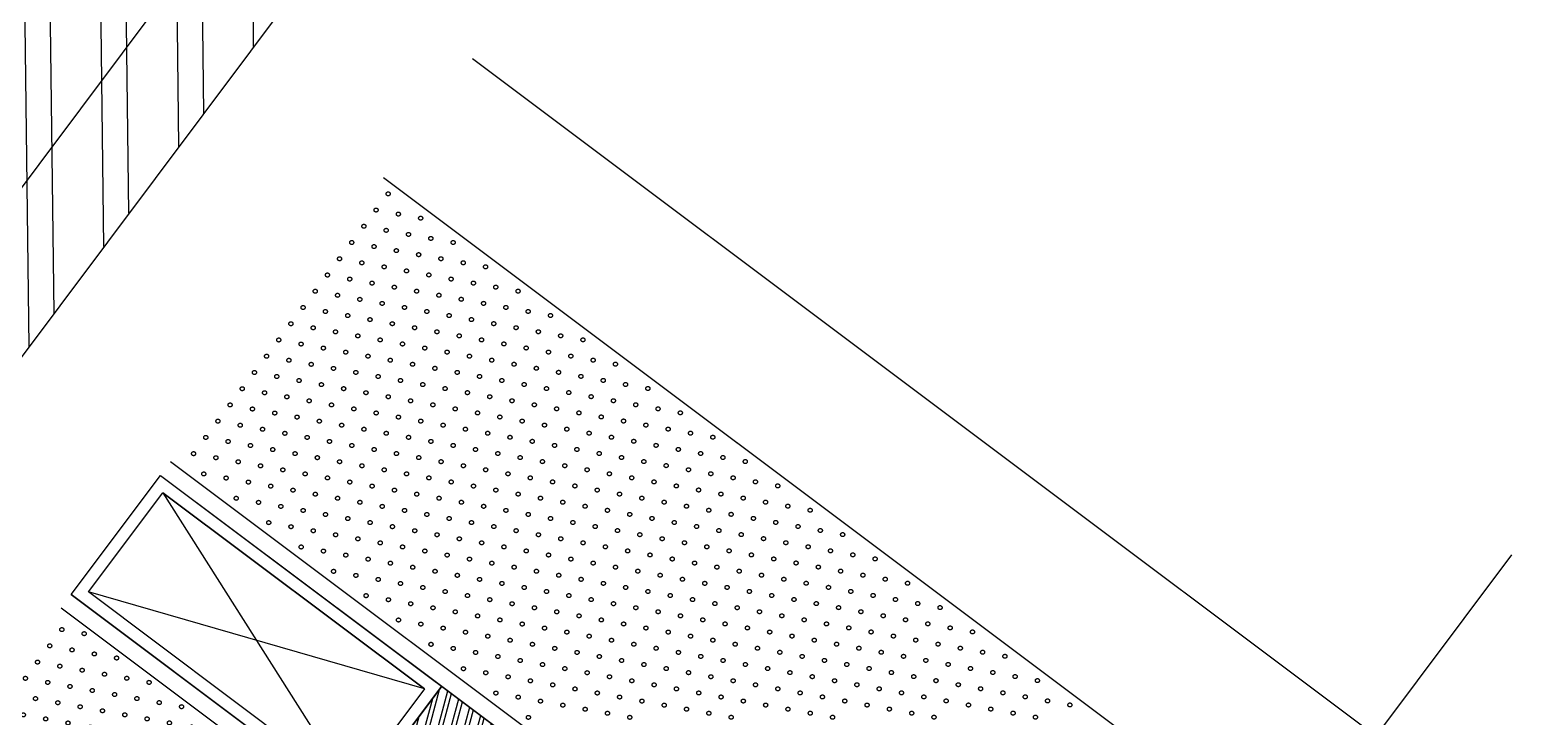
# Model space of a CAD drawing. Header units: millimetres. Extents: x 768159 to 833032, y -1374957 to -1225629.
# Drawn here: x 808489 to 810715, y -1360475 to -1359460 of the extents above; entities that cross this region are included whole.
import ezdxf
from ezdxf.xclip import XClip

# ---------------------------------------------------------------- set-up
doc = ezdxf.new("R2010")
doc.units = ezdxf.units.MM
doc.header["$LTSCALE"] = 10
doc.header["$MEASUREMENT"] = 0
doc.header["$XCLIPFRAME"] = 0
for name, color, linetype in [('I—平顶—分格线', 8, 'Continuous'), ('I—平顶—填充01(线状)', 8, 'Continuous'), ('I—平顶—暖通', 144, 'Continuous'), ('I—平顶—造型', 122, 'Continuous')]:
    doc.layers.add(name, color=color, linetype=linetype)

# ---------------------------------------------------------------- blocks, each defined once
blk = doc.blocks.new('30')
at = {"layer": 'I—平顶—分格线'}
for centre in [(-1890, -20), (-1830, -20), (-1770, -20), (-1710, -20), (-1650, -20), (-1590, -20), (-1530, -20), (-1470, -20), (-1410, -20), (-1350, -20), (-1290, -20), (-1230, -20), (-1170, -20), (-1110, -20), (-1050, -20), (-990, -20), (-930, -20), (-870, -20), (-810, -20), (-750, -20), (-690, -20), (-630, -20), (-570, -20), (-510, -20), (-450, -20), (-390, -20), (-330, -20), (-1860, -35), (-1800, -35), (-1740, -35), (-1680, -35), (-1620, -35), (-1560, -35), (-1500, -35), (-1440, -35), (-1380, -35), (-1320, -35), (-1260, -35), (-1200, -35), (-1140, -35), (-1080, -35), (-1020, -35), (-960, -35), (-900, -35), (-840, -35), (-780, -35), (-720, -35), (-660, -35), (-600, -35), (-540, -35), (-480, -35), (-420, -35), (-360, -35), (-1890, -50), (-1860, -65), (-1830, -50), (-1800, -65), (-1770, -50), (-1740, -65), (-1710, -50), (-1680, -65), (-1650, -50), (-1620, -65), (-1590, -50), (-1560, -65), (-1530, -50), (-1500, -65), (-1470, -50), (-1440, -65), (-1410, -50), (-1380, -65), (-1350, -50), (-1320, -65), (-1290, -50), (-1260, -65), (-1230, -50), (-1200, -65), (-1170, -50), (-1140, -65), (-1110, -50), (-1080, -65), (-1050, -50), (-1020, -65), (-990, -50), (-960, -65), (-930, -50), (-900, -65), (-870, -50), (-840, -65), (-810, -50), (-780, -65), (-750, -50), (-720, -65), (-690, -50), (-660, -65), (-630, -50), (-600, -65), (-570, -50), (-540, -65), (-510, -50), (-480, -65), (-450, -50), (-420, -65), (-390, -50), (-1890, -80), (-1830, -80), (-1770, -80), (-1710, -80), (-1650, -80), (-1590, -80), (-1530, -80), (-1470, -80), (-1410, -80), (-1350, -80), (-1290, -80), (-1230, -80), (-1170, -80), (-1110, -80), (-1050, -80), (-990, -80), (-930, -80), (-870, -80), (-810, -80), (-750, -80), (-690, -80), (-630, -80), (-570, -80), (-510, -80), (-450, -80), (-1890, -110), (-1860, -95), (-1830, -110), (-1800, -95), (-1770, -110), (-1740, -95), (-1710, -110), (-1680, -95), (-1650, -110), (-1620, -95), (-1590, -110), (-1560, -95), (-1530, -110), (-1500, -95), (-1470, -110), (-1440, -95), (-1410, -110), (-1380, -95), (-1350, -110), (-1320, -95), (-1290, -110), (-1260, -95), (-1230, -110), (-1200, -95), (-1170, -110), (-1140, -95), (-1110, -110), (-1080, -95), (-1050, -110), (-1020, -95), (-990, -110), (-960, -95), (-930, -110), (-900, -95), (-870, -110), (-840, -95), (-810, -110), (-780, -95), (-750, -110), (-720, -95), (-690, -110), (-660, -95), (-630, -110), (-600, -95), (-570, -110), (-540, -95), (-510, -110), (-480, -95), (-450, -110), (-420, -95), (-1860, -125), (-1800, -125), (-1740, -125), (-1680, -125), (-1620, -125), (-1560, -125), (-1500, -125), (-1440, -125), (-1380, -125), (-1320, -125), (-1260, -125), (-1200, -125), (-1140, -125), (-1080, -125), (-1020, -125), (-960, -125), (-900, -125), (-840, -125), (-780, -125), (-720, -125), (-660, -125), (-600, -125), (-540, -125), (-480, -125), (-1890, -140), (-1860, -155), (-1830, -140), (-1800, -155), (-1770, -140), (-1740, -155), (-1710, -140), (-1680, -155), (-1650, -140), (-1620, -155), (-1590, -140), (-1560, -155), (-1530, -140), (-1500, -155), (-1470, -140), (-1440, -155), (-1410, -140), (-1380, -155), (-1350, -140), (-1320, -155), (-1290, -140), (-1260, -155), (-1230, -140), (-1200, -155), (-1170, -140), (-1140, -155), (-1110, -140), (-1080, -155), (-1050, -140), (-1020, -155), (-990, -140), (-960, -155), (-930, -140), (-900, -155), (-870, -140), (-840, -155), (-810, -140), (-780, -155), (-750, -140), (-720, -155), (-690, -140), (-660, -155), (-630, -140), (-600, -155), (-570, -140), (-540, -155), (-510, -140), (-1890, -170), (-1830, -170), (-1770, -170), (-1710, -170), (-1650, -170), (-1590, -170), (-1530, -170), (-1470, -170), (-1410, -170), (-1350, -170), (-1290, -170), (-1230, -170), (-1170, -170), (-1110, -170), (-1050, -170), (-990, -170), (-930, -170), (-870, -170), (-810, -170), (-750, -170), (-690, -170), (-630, -170), (-570, -170), (-1890, -200), (-1860, -185), (-1830, -200), (-1800, -185), (-1770, -200), (-1740, -185), (-1710, -200), (-1680, -185), (-1650, -200), (-1620, -185), (-1590, -200), (-1560, -185), (-1530, -200), (-1500, -185), (-1470, -200), (-1440, -185), (-1410, -200), (-1380, -185), (-1350, -200), (-1320, -185), (-1290, -200), (-1260, -185), (-1230, -200), (-1200, -185), (-1170, -200), (-1140, -185), (-1110, -200), (-1080, -185), (-1050, -200), (-1020, -185), (-990, -200), (-960, -185), (-930, -200), (-900, -185), (-870, -200), (-840, -185), (-810, -200), (-780, -185), (-750, -200), (-720, -185), (-690, -200), (-660, -185), (-630, -200), (-600, -185), (-570, -200), (-540, -185), (-1860, -215), (-1800, -215), (-1740, -215), (-1680, -215), (-1620, -215), (-1560, -215), (-1500, -215), (-1440, -215), (-1380, -215), (-1320, -215), (-1260, -215), (-1200, -215), (-1140, -215), (-1080, -215), (-1020, -215), (-960, -215), (-900, -215), (-840, -215), (-780, -215), (-720, -215), (-660, -215), (-600, -215), (-1890, -230), (-1860, -245), (-1830, -230), (-1800, -245), (-1770, -230), (-1740, -245), (-1710, -230), (-1680, -245), (-1650, -230), (-1620, -245), (-1590, -230), (-1560, -245), (-1530, -230), (-1500, -245), (-1470, -230), (-1440, -245), (-1410, -230), (-1380, -245), (-1350, -230), (-1320, -245), (-1290, -230), (-1260, -245), (-1230, -230), (-1200, -245), (-1170, -230), (-1140, -245), (-1110, -230), (-1080, -245), (-1050, -230), (-1020, -245), (-990, -230), (-960, -245), (-930, -230), (-900, -245), (-870, -230), (-840, -245), (-810, -230), (-780, -245), (-750, -230), (-720, -245), (-690, -230), (-660, -245), (-630, -230), (-1890, -260), (-1830, -260), (-1770, -260), (-1710, -260), (-1650, -260), (-1590, -260), (-1530, -260), (-1470, -260), (-1410, -260), (-1350, -260), (-1290, -260), (-1230, -260), (-1170, -260), (-1110, -260), (-1050, -260), (-990, -260), (-930, -260), (-870, -260), (-810, -260), (-750, -260), (-690, -260), (-1890, -290), (-1860, -275), (-1830, -290), (-1800, -275), (-1770, -290), (-1740, -275), (-1710, -290), (-1680, -275), (-1650, -290), (-1620, -275), (-1590, -290), (-1560, -275), (-1530, -290), (-1500, -275), (-1470, -290), (-1440, -275), (-1410, -290), (-1380, -275), (-1350, -290), (-1320, -275), (-1290, -290), (-1260, -275), (-1230, -290), (-1200, -275), (-1170, -290), (-1140, -275), (-1110, -290), (-1080, -275), (-1050, -290), (-1020, -275), (-990, -290), (-960, -275), (-930, -290), (-900, -275), (-870, -290), (-840, -275), (-810, -290), (-780, -275), (-750, -290), (-720, -275), (-690, -290), (-660, -275), (-1860, -305), (-1800, -305), (-1740, -305), (-1680, -305), (-1620, -305), (-1560, -305), (-1500, -305), (-1440, -305), (-1380, -305), (-1320, -305), (-1260, -305), (-1200, -305), (-1140, -305), (-1080, -305), (-1020, -305), (-960, -305), (-900, -305), (-840, -305), (-780, -305), (-720, -305), (-1890, -320), (-1860, -335), (-1830, -320), (-1800, -335), (-1770, -320), (-1740, -335), (-1710, -320), (-1680, -335), (-1650, -320), (-1620, -335), (-1590, -320), (-1560, -335), (-1530, -320), (-1500, -335), (-1470, -320), (-1440, -335), (-1410, -320), (-1380, -335), (-1350, -320), (-1320, -335), (-1290, -320), (-1260, -335), (-1230, -320), (-1200, -335), (-1170, -320), (-1140, -335), (-1110, -320), (-1080, -335), (-1050, -320), (-1020, -335), (-990, -320), (-960, -335), (-930, -320), (-900, -335), (-870, -320), (-840, -335), (-810, -320), (-780, -335), (-750, -320), (-1890, -350), (-1830, -350), (-1770, -350), (-1710, -350), (-1650, -350), (-1590, -350), (-1530, -350), (-1470, -350), (-1410, -350), (-1350, -350), (-1290, -350), (-1230, -350), (-1170, -350), (-1110, -350), (-1050, -350), (-990, -350), (-930, -350), (-870, -350), (-810, -350), (-1890, -380), (-1860, -365), (-1830, -380), (-1800, -365), (-1770, -380), (-1740, -365), (-1710, -380), (-1680, -365), (-1650, -380), (-1620, -365), (-1590, -380), (-1560, -365), (-1530, -380), (-1500, -365), (-1470, -380), (-1440, -365), (-1410, -380), (-1380, -365), (-1350, -380), (-1320, -365), (-1290, -380), (-1260, -365), (-1230, -380), (-1200, -365), (-1170, -380), (-1140, -365), (-1110, -380), (-1080, -365), (-1050, -380), (-1020, -365), (-990, -380), (-960, -365), (-930, -380), (-900, -365), (-870, -380), (-840, -365), (-810, -380), (-780, -365), (-1860, -395), (-1800, -395), (-1740, -395), (-1680, -395), (-1620, -395), (-1560, -395), (-1500, -395), (-1440, -395), (-1380, -395), (-1320, -395), (-1260, -395), (-1200, -395), (-1140, -395), (-1080, -395), (-1020, -395), (-960, -395), (-900, -395), (-840, -395), (-1890, -410), (-1860, -425), (-1830, -410), (-1800, -425), (-1770, -410), (-1740, -425), (-1710, -410), (-1680, -425), (-1650, -410), (-1620, -425), (-1590, -410), (-1560, -425), (-1530, -410), (-1500, -425), (-1470, -410), (-1440, -425), (-1410, -410), (-1380, -425), (-1350, -410), (-1320, -425), (-1290, -410), (-1260, -425), (-1230, -410), (-1200, -425), (-1170, -410), (-1140, -425), (-1110, -410), (-1080, -425), (-1050, -410), (-1020, -425), (-990, -410), (-960, -425), (-930, -410), (-900, -425), (-870, -410), (-1890, -440), (-1830, -440), (-1770, -440), (-1710, -440), (-1650, -440), (-1590, -440), (-1530, -440), (-1470, -440), (-1410, -440), (-1350, -440), (-1290, -440), (-1230, -440), (-1170, -440), (-1110, -440), (-1050, -440), (-990, -440), (-930, -440), (-1890, -470), (-1860, -455), (-1830, -470), (-1800, -455), (-1770, -470), (-1740, -455), (-1710, -470), (-1680, -455), (-1650, -470), (-1620, -455), (-1590, -470), (-1560, -455), (-1530, -470), (-1500, -455), (-1470, -470), (-1440, -455), (-1410, -470), (-1380, -455), (-1350, -470), (-1320, -455), (-1290, -470), (-1260, -455), (-1230, -470), (-1200, -455), (-1170, -470), (-1140, -455), (-1110, -470), (-1080, -455), (-1050, -470), (-1020, -455), (-990, -470), (-960, -455), (-930, -470), (-900, -455), (-1860, -485), (-1800, -485), (-1740, -485), (-1680, -485), (-1620, -485), (-1560, -485), (-1500, -485), (-1440, -485), (-1380, -485), (-1320, -485), (-1260, -485), (-1200, -485), (-1140, -485), (-1080, -485), (-1020, -485), (-960, -485), (-1890, -500), (-1830, -500), (-1770, -500), (-1710, -500), (-1650, -500), (-1590, -500), (-1530, -500), (-1470, -500), (-1410, -500), (-1350, -500), (-1290, -500), (-1230, -500), (-1170, -500), (-1110, -500), (-1050, -500), (-990, -500), (-1890, -530), (-1860, -515), (-1830, -530), (-1800, -515), (-1770, -530), (-1740, -515), (-1710, -530), (-1680, -515), (-1650, -530), (-1620, -515), (-1590, -530), (-1560, -515), (-1530, -530), (-1500, -515), (-1470, -530), (-1440, -515), (-1410, -530), (-1380, -515), (-1350, -530), (-1320, -515), (-1290, -530), (-1260, -515), (-1230, -530), (-1200, -515), (-1170, -530), (-1140, -515), (-1110, -530), (-1080, -515), (-1050, -530), (-1020, -515), (-1860, -545), (-1800, -545), (-1740, -545), (-1680, -545), (-1620, -545), (-1560, -545), (-1500, -545), (-1440, -545), (-1380, -545), (-1320, -545), (-1260, -545), (-1200, -545), (-1140, -545), (-1080, -545), (-1020, -545), (-1890, -560), (-1860, -575), (-1830, -560), (-1800, -575), (-1770, -560), (-1740, -575), (-1710, -560), (-1680, -575), (-1650, -560), (-1620, -575), (-1590, -560), (-1560, -575), (-1530, -560), (-1500, -575), (-1470, -560), (-1440, -575), (-1410, -560), (-1380, -575), (-1350, -560), (-1320, -575), (-1290, -560), (-1260, -575), (-1230, -560), (-1200, -575), (-1170, -560), (-1140, -575), (-1110, -560), (-1080, -575), (-1050, -560), (-1890, -590), (-1830, -590), (-1770, -590), (-1710, -590), (-1650, -590), (-1590, -590), (-1530, -590), (-1470, -590), (-1410, -590), (-1350, -590), (-1290, -590), (-1230, -590), (-1170, -590), (-1110, -590), (-1860, -605), (-1830, -620), (-1800, -605), (-1770, -620), (-1740, -605), (-1710, -620), (-1680, -605), (-1650, -620), (-1620, -605), (-1590, -620), (-1560, -605), (-1530, -620), (-1500, -605), (-1470, -620), (-1440, -605), (-1410, -620), (-1380, -605), (-1350, -620), (-1320, -605), (-1290, -620), (-1260, -605), (-1230, -620), (-1200, -605), (-1170, -620), (-1140, -605), (-1860, -635), (-1800, -635), (-1740, -635), (-1680, -635), (-1620, -635), (-1560, -635), (-1500, -635), (-1440, -635), (-1380, -635), (-1320, -635), (-1260, -635), (-1200, -635), (-1140, -635), (-1830, -650), (-1800, -665), (-1770, -650), (-1740, -665), (-1710, -650), (-1680, -665), (-1650, -650), (-1620, -665), (-1590, -650), (-1560, -665), (-1530, -650), (-1500, -665), (-1470, -650), (-1440, -665), (-1410, -650), (-1380, -665), (-1350, -650), (-1320, -665), (-1290, -650), (-1260, -665), (-1230, -650), (-1200, -665), (-1170, -650), (-1830, -680), (-1770, -680), (-1710, -680), (-1650, -680), (-1590, -680), (-1530, -680), (-1470, -680), (-1410, -680), (-1350, -680), (-1290, -680), (-1230, -680), (-1800, -695), (-1770, -710), (-1740, -695), (-1710, -710), (-1680, -695), (-1650, -710), (-1620, -695), (-1590, -710), (-1560, -695), (-1530, -710), (-1500, -695), (-1470, -710), (-1440, -695), (-1410, -710), (-1380, -695), (-1350, -710), (-1320, -695), (-1290, -710), (-1260, -695), (-1800, -725), (-1740, -725), (-1680, -725), (-1620, -725), (-1560, -725), (-1500, -725), (-1440, -725), (-1380, -725), (-1320, -725), (-1260, -725), (-1770, -740), (-1740, -755), (-1710, -740), (-1680, -755), (-1650, -740), (-1620, -755), (-1590, -740), (-1560, -755), (-1530, -740), (-1500, -755), (-1470, -740), (-1440, -755), (-1410, -740), (-1380, -755), (-1350, -740), (-1320, -755), (-1290, -740), (-1770, -770), (-1710, -770), (-1650, -770), (-1590, -770), (-1530, -770), (-1470, -770), (-1410, -770), (-1350, -770), (-1740, -785), (-1710, -800), (-1680, -785), (-1650, -800), (-1620, -785), (-1590, -800), (-1560, -785), (-1530, -800), (-1500, -785), (-1470, -800), (-1440, -785), (-1410, -800), (-1380, -785), (-1740, -815), (-1680, -815), (-1620, -815), (-1560, -815), (-1500, -815), (-1440, -815), (-1380, -815), (-1710, -830), (-1680, -845), (-1650, -830), (-1620, -845), (-1590, -830), (-1560, -845), (-1530, -830), (-1500, -845), (-1470, -830), (-1440, -845), (-1410, -830), (-1650, -860), (-1590, -860), (-1530, -860), (-1470, -860), (-1680, -875), (-1650, -890), (-1620, -875), (-1590, -890), (-1560, -875), (-1530, -890), (-1500, -875), (-1620, -905), (-1560, -905), (-1500, -905), (-1650, -920), (-1620, -935), (-1590, -920), (-1560, -935), (-1530, -920), (-1590, -950), (-1620, -965)]:
    blk.add_circle(centre, 3, dxfattribs=at)
blk = doc.blocks.new('*U1709')
for p, q in [((-603.92, 85.33), (-402.21, 85.33)), ((-603.92, 0), (-603.92, 85.33)), ((-409.32, 78.22), (-596.81, 78.22)), ((-596.81, 78.22), (-409.32, 78.22)), ((-596.81, 7.11), (-596.81, 78.22)), ((-409.32, 78.22), (-596.81, 7.11)), ((-596.81, 78.22), (-409.32, 7.11)), ((-409.32, 78.22), (-409.32, 7.11)), ((-402.21, 85.33), (-402.21, 0)), ((-402.21, 0), (-603.92, 0)), ((-409.32, 7.11), (-596.81, 7.11))]:
    blk.add_line(p, q)
blk = doc.blocks.new('P1-2-T1')
at = {"layer": 'I—平顶—分格线', "extrusion": (3.04932e-09, 4.55444e-09, 1)}
h = blk.add_hatch(dxfattribs=at)
h.set_pattern_fill('ANSI32', color=256, scale=50, angle=66.8453)
h.set_pattern_definition([(111.8453421, (-1081484.627, 545886.728), (-17.40359338, -6.97692178), []), (111.8453421, (-1081481.151, 545894.855), (-17.40359338, -6.97692178), [])])
edge = h.paths.add_edge_path(flags=16)
edge.add_arc((381553.2, -57545.4), 76.2, 0, 360)
h.paths.add_polyline_path([(381443.2, -57655.3), (381443.3, -57435.3), (381663.3, -57435.4), (381663.2, -57655.4)])
at = {"layer": 'I—平顶—分格线', "extrusion": (3.04932e-09, 4.55444e-09, 1), "elevation": 0}
for points in [[(382593.3, -61225.4), (382593.3, -56330.8)], [(380923.3, -56665.4), (399263.3, -56665.4)], [(380923.3, -56885.4), (399263.3, -56885.4)]]:
    blk.add_lwpolyline(points, dxfattribs=at)
at = {"layer": 'I—平顶—造型', "elevation": 0}
for points in [[(399263.3, -57410.4), (380923.3, -57410.4)], [(380923.3, -57680.4), (399263.3, -57680.4)]]:
    blk.add_lwpolyline(points, dxfattribs=at)
at = {"layer": 'I—平顶—造型', "extrusion": (3.04932e-09, 4.55444e-09, 1), "elevation": 0}
for points in [[(380923.3, -57435.4), (399263.3, -57435.4)], [(380923.3, -57655.4), (399263.3, -57655.4)]]:
    blk.add_lwpolyline(points, dxfattribs=at)
blk.add_lwpolyline([(381443.2, -57655.3), (381443.3, -57435.4), (381663.3, -57435.4), (381663.2, -57655.4)], close=True, dxfattribs=at)
at = {"layer": 'I—平顶—分格线', "extrusion": (3.04932e-09, 4.55444e-09, 1)}
ref = blk.add_blockref('30', (382593.3, -56850.4, 0), dxfattribs=at)
XClip(ref).set_block_clipping_path([(-1670.0000597583, -555.1502424232), (16939.7623225741, -38.8257972333)])
ref = blk.add_blockref('30', (382593.3, -57655.4, 0), dxfattribs=at)
XClip(ref).set_block_clipping_path([(-1670.000080321, -1400.0000259747), (-0.0000006676, -25.0000259745)])
at = {"layer": 'I—平顶—暖通', "extrusion": (-3.04932e-09, -4.55444e-09, -1), "xscale": -2.577745585546859, "yscale": 2.577745585546859, "zscale": 2.577745585546859}
blk.add_blockref('*U1709', (-382480, -57655.4, 0), dxfattribs=at)

msp = doc.modelspace()

# ---------------------------------------------------------------- hatches: boundary and pattern name
at = {"layer": 'I—平顶—填充01(线状)'}
h = msp.add_hatch(dxfattribs=at)
h.set_pattern_fill('ANSI32', color=256, scale=300, angle=23)
h.set_pattern_definition([(90.6875, (798052.36, -1352875.16), (-112.4919, -1.3499), []), (90.6875, (798089.4, -1352837.21), (-112.4919, -1.3499), [])])
h.paths.add_polyline_path([(807329.6, -1361473.3), (807209.5, -1361383.4), (807137.3, -1361479.6), (805778.5, -1360461.3), (805850.9, -1360364.8), (805729.8, -1360274.1), (807498.3, -1357912.9), (807619.1, -1358003.4), (807691.2, -1357907.1), (809051.3, -1358926.3), (808979, -1359022.8), (809098.7, -1359112.4)])

# ---------------------------------------------------------------- linework, layer by layer
msp.add_line((807209.5, -1361383.4, 0.2), (808979.1, -1359022.8, 0), dxfattribs=at)
at = {"layer": 'I—平顶—造型', "elevation": 0}
msp.add_lwpolyline([(807329.6, -1361473.3), (807209.5, -1361383.4), (807137.3, -1361479.6), (805778.5, -1360461.3), (805850.9, -1360364.8), (805729.8, -1360274.1), (807498.3, -1357912.9), (807619.1, -1358003.4), (807691.2, -1357907.1), (809051.3, -1358926.3), (808979, -1359022.8), (809098.7, -1359112.4)], close=True, dxfattribs=at)

# ---------------------------------------------------------------- block references
at = {"color": 1, "true_color": 0xff0000, "rotation": 323.1546555987947}
msp.add_blockref('P1-2-T1', (538287.2, -1085731.6, 0), dxfattribs=at)

doc.saveas('drawing.dxf')
